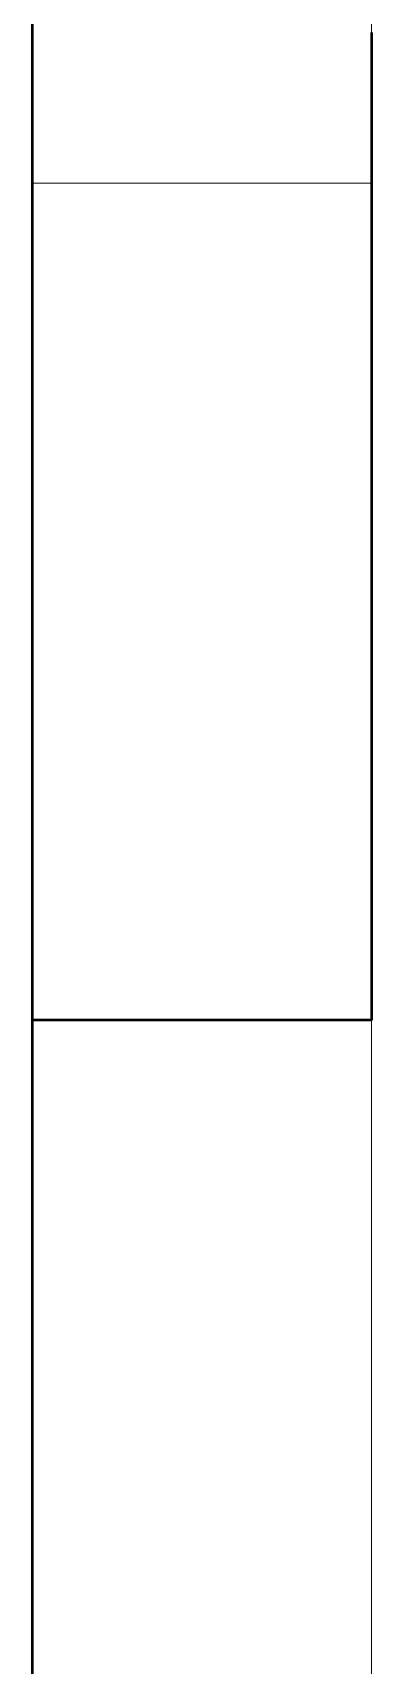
# Model space of a CAD drawing. Header units: metres. Extents: x 10 to 831, y 10 to 584.
# Drawn here: x 546 to 547.4, y 340.34 to 347.08 of the extents above; entities that cross this region are included whole.
import ezdxf

# ---------------------------------------------------------------- set-up
doc = ezdxf.new("R2010")
doc.units = ezdxf.units.M
doc.layers.add('CUT', color=7, linetype='Continuous', lineweight=50)
doc.layers.add('VIS', color=8, linetype='Continuous', lineweight=13)

msp = doc.modelspace()

# ---------------------------------------------------------------- linework, layer by layer
at = {"layer": 'CUT'}
for p, q in [((546, 288), (546, 384)), ((546, 347.0812), (546, 347.0836)), ((546, 346.5208), (546, 347.0812)), ((547.4, 347.0836), (547.4, 347.0812)), ((547.4, 347.0812), (547.4, 346.5208)), ((546, 346.5012), (546, 346.5208)), ((547.4, 346.5208), (547.4, 346.5012)), ((546, 346.0092), (546, 346.5012)), ((547.4, 346.5012), (547.4, 346.0092)), ((546, 345.554), (546, 346.0092)), ((547.4, 346.0092), (547.4, 345.554)), ((546, 345.518), (546, 345.554)), ((546, 345.062), (546, 345.518)), ((547.4, 345.554), (547.4, 345.518)), ((547.4, 345.518), (547.4, 345.062)), ((546, 345.0212), (546, 345.062)), ((547.4, 345.062), (547.4, 345.0212)), ((546, 344.6532), (546, 345.0212)), ((547.4, 345.0212), (547.4, 344.6532)), ((546, 344.292), (546, 344.6532)), ((547.4, 344.6532), (547.4, 344.292)), ((546, 344.2576), (546, 344.292)), ((547.4, 344.292), (547.4, 344.2576)), ((546, 343.89), (546, 344.2576)), ((547.4, 344.2576), (547.4, 343.89)), ((546, 343.4908), (546, 343.89)), ((547.4, 343.89), (547.4, 343.4908)), ((546, 343.4736), (546, 343.4908)), ((547.4, 343.4908), (547.4, 343.4736)), ((546, 343.0288), (546, 343.4736)), ((547.4, 343.4736), (547.4, 343.0288)), ((546, 343.0068), (546, 343.0288)), ((547.4, 343.0288), (547.4, 343.0068)), ((547.4, 343.0068), (546, 343.0068))]:
    msp.add_line(p, q, dxfattribs=at)
at = {"layer": 'VIS'}
for p, q in [((546, 288), (546, 384)), ((547.4, 343.9604), (547.4, 348.8084)), ((547.4, 336), (547.4, 348.8084)), ((547.4, 336), (547.4, 348.8084)), ((547.4, 348.8084), (547.4, 336)), ((547.4, 348.8084), (547.4, 342.138)), ((547.4, 348.8084), (547.4, 342.138)), ((547.4, 343.9604), (547.4, 348.8084)), ((547.4, 348.8084), (547.4, 336)), ((547.4, 347.5012), (547.4, 347.0804)), ((547.4, 347.5012), (547.4, 347.0804)), ((546, 347.0812), (546, 346.5208)), ((546, 347.0804), (546, 346.616)), ((546, 347.0804), (546, 346.616)), ((547.4, 346.5208), (547.4, 347.0812)), ((547.4, 347.0804), (547.4, 346.616)), ((547.4, 347.0804), (547.4, 346.616)), ((546, 346.616), (546, 346.3636)), ((546, 346.616), (546, 346.3636)), ((547.4, 346.616), (547.4, 346.1112)), ((547.4, 346.616), (547.4, 346.1112)), ((546, 346.5012), (546, 346.5208)), ((547.4, 346.5208), (547.4, 346.5012)), ((546, 346.5012), (546, 346.0092)), ((546, 346.4616), (546, 346.4512)), ((546, 346.4616), (547.4, 346.4616)), ((546, 346.4616), (546, 346.4512)), ((546, 346.4512), (546, 346.4196)), ((546, 346.4512), (546, 346.4196)), ((547.4, 346.0092), (547.4, 346.5012)), ((547.4, 346.4504), (547.4, 346.4616)), ((547.4, 346.4616), (547.4, 346.4512)), ((547.4, 346.4504), (547.4, 346.4616)), ((547.4, 346.4616), (547.4, 346.4512)), ((547.4, 346.4512), (547.4, 346.4196)), ((547.4, 346.4512), (547.4, 346.4196)), ((547.4, 346.4172), (547.4, 346.4504)), ((547.4, 346.4172), (547.4, 346.4504)), ((546, 346.4196), (546, 346.3688)), ((546, 346.4196), (546, 346.3688)), ((547.4, 346.4196), (547.4, 346.3688)), ((547.4, 346.4196), (547.4, 346.3688)), ((547.4, 346.3628), (547.4, 346.4172)), ((547.4, 346.3628), (547.4, 346.4172)), ((546, 346.3688), (546, 346.2996)), ((546, 346.3688), (546, 346.2996)), ((547.4, 346.3688), (547.4, 346.2996)), ((547.4, 346.3688), (547.4, 346.2996)), ((547.4, 346.2868), (547.4, 346.3628)), ((547.4, 346.2868), (547.4, 346.3628)), ((546, 346.2996), (546, 346.2128)), ((546, 346.2996), (546, 346.2128)), ((547.4, 346.2996), (547.4, 346.2128)), ((547.4, 346.2996), (547.4, 346.2128)), ((547.4, 346.1908), (547.4, 346.2868)), ((547.4, 346.1908), (547.4, 346.2868)), ((546, 346.2128), (546, 346.1104)), ((546, 346.2128), (546, 346.1104)), ((547.4, 346.2128), (547.4, 346.1104)), ((547.4, 346.2128), (547.4, 346.1104)), ((547.4, 346.0748), (547.4, 346.1908)), ((547.4, 346.0748), (547.4, 346.1908)), ((547.4, 346.1112), (547.4, 345.5688)), ((547.4, 346.1112), (547.4, 345.5688)), ((546, 346.1104), (546, 345.9932)), ((546, 346.1104), (546, 345.9932)), ((547.4, 346.1104), (547.4, 345.9932)), ((547.4, 346.1104), (547.4, 345.9932)), ((547.4, 345.9396), (547.4, 346.0748)), ((547.4, 345.9396), (547.4, 346.0748)), ((546, 346.0092), (546, 345.554)), ((546, 345.9932), (546, 345.862)), ((546, 345.9932), (546, 345.862)), ((547.4, 345.554), (547.4, 346.0092)), ((547.4, 345.9932), (547.4, 345.862)), ((547.4, 345.9932), (547.4, 345.862)), ((547.4, 345.7856), (547.4, 345.9396)), ((547.4, 345.7856), (547.4, 345.9396)), ((546, 345.862), (546, 345.7184)), ((546, 345.862), (546, 345.7184)), ((547.4, 345.862), (547.4, 345.7184)), ((547.4, 345.862), (547.4, 345.7184)), ((547.4, 345.6132), (547.4, 345.7856)), ((547.4, 345.6132), (547.4, 345.7856)), ((546, 345.7184), (546, 345.5632)), ((546, 345.7184), (546, 345.5632)), ((547.4, 345.7272), (547.4, 345.7396)), ((547.4, 345.726), (547.4, 345.7396)), ((547.4, 345.7272), (547.4, 345.7396)), ((547.4, 345.726), (547.4, 345.7396)), ((547.4, 345.7396), (547.4, 345.726)), ((547.4, 345.7396), (547.4, 345.7144)), ((547.4, 345.7396), (547.4, 345.726)), ((547.4, 345.7396), (547.4, 345.7144)), ((547.4, 345.7312), (547.4, 345.7076)), ((547.4, 345.7184), (547.4, 345.7312)), ((547.4, 345.708), (547.4, 345.7312)), ((547.4, 345.7136), (547.4, 345.7312)), ((547.4, 345.7312), (547.4, 345.7304)), ((547.4, 345.7312), (547.4, 345.7076)), ((547.4, 345.7312), (547.4, 345.7076)), ((547.4, 345.7312), (547.4, 345.7076)), ((547.4, 345.7312), (547.4, 345.7304)), ((547.4, 345.708), (547.4, 345.7312)), ((547.4, 345.7312), (547.4, 345.7016)), ((547.4, 345.7312), (547.4, 345.7128)), ((547.4, 345.6984), (547.4, 345.7312)), ((547.4, 345.7312), (547.4, 345.7016)), ((547.4, 345.708), (547.4, 345.7312)), ((547.4, 345.7312), (547.4, 345.7128)), ((547.4, 345.708), (547.4, 345.7312)), ((547.4, 345.7312), (547.4, 345.7076)), ((547.4, 345.708), (547.4, 345.7312)), ((547.4, 345.708), (547.4, 345.7312)), ((547.4, 345.7184), (547.4, 345.7312)), ((547.4, 345.7312), (547.4, 345.7076)), ((547.4, 345.7136), (547.4, 345.7312)), ((547.4, 345.6984), (547.4, 345.7312)), ((547.4, 345.7304), (547.4, 345.7276)), ((547.4, 345.7304), (547.4, 345.7276)), ((547.4, 345.7276), (547.4, 345.7236)), ((547.4, 345.7276), (547.4, 345.7236)), ((547.4, 345.6892), (547.4, 345.7272)), ((547.4, 345.6892), (547.4, 345.7272)), ((547.4, 345.684), (547.4, 345.726)), ((547.4, 345.726), (547.4, 345.684)), ((547.4, 345.726), (547.4, 345.684)), ((547.4, 345.684), (547.4, 345.726)), ((547.4, 345.7236), (547.4, 345.7176)), ((547.4, 345.7236), (547.4, 345.7176)), ((547.4, 345.7184), (547.4, 345.5632)), ((547.4, 345.68), (547.4, 345.7184)), ((547.4, 345.7184), (547.4, 345.5632)), ((547.4, 345.68), (547.4, 345.7184)), ((547.4, 345.7176), (547.4, 345.7104)), ((547.4, 345.7176), (547.4, 345.7104)), ((547.4, 345.7144), (547.4, 345.6392)), ((547.4, 345.7144), (547.4, 345.6392)), ((547.4, 345.6612), (547.4, 345.7136)), ((547.4, 345.6612), (547.4, 345.7136)), ((547.4, 345.7128), (547.4, 345.6604)), ((547.4, 345.7128), (547.4, 345.6604)), ((547.4, 345.7104), (547.4, 345.702)), ((547.4, 345.7104), (547.4, 345.702)), ((547.4, 345.64), (547.4, 345.708)), ((547.4, 345.64), (547.4, 345.708)), ((547.4, 345.64), (547.4, 345.708)), ((547.4, 345.64), (547.4, 345.708)), ((547.4, 345.64), (547.4, 345.708)), ((547.4, 345.64), (547.4, 345.708)), ((547.4, 345.7076), (547.4, 345.6368)), ((547.4, 345.7076), (547.4, 345.6368)), ((547.4, 345.7076), (547.4, 345.6368)), ((547.4, 345.7076), (547.4, 345.6368)), ((547.4, 345.7076), (547.4, 345.6368)), ((547.4, 345.7076), (547.4, 345.6368)), ((547.4, 345.702), (547.4, 345.6924)), ((547.4, 345.702), (547.4, 345.6924)), ((547.4, 345.7016), (547.4, 345.6148)), ((547.4, 345.7016), (547.4, 345.6148)), ((547.4, 345.5996), (547.4, 345.6984)), ((547.4, 345.5996), (547.4, 345.6984)), ((547.4, 345.6924), (547.4, 345.6816)), ((547.4, 345.6924), (547.4, 345.6816)), ((547.4, 345.6244), (547.4, 345.6892)), ((547.4, 345.6244), (547.4, 345.6892)), ((547.4, 345.684), (547.4, 345.6132)), ((547.4, 345.6132), (547.4, 345.684)), ((547.4, 345.6132), (547.4, 345.684)), ((547.4, 345.684), (547.4, 345.6132)), ((547.4, 345.6816), (547.4, 345.6696)), ((547.4, 345.6816), (547.4, 345.6696)), ((547.4, 345.616), (547.4, 345.68)), ((547.4, 345.616), (547.4, 345.68)), ((547.4, 345.6696), (547.4, 345.6564)), ((547.4, 345.6696), (547.4, 345.6564)), ((547.4, 345.576), (547.4, 345.6612)), ((547.4, 345.576), (547.4, 345.6612)), ((547.4, 345.6604), (547.4, 345.5764)), ((547.4, 345.6604), (547.4, 345.5764)), ((547.4, 345.6564), (547.4, 345.6428)), ((547.4, 345.6564), (547.4, 345.6428)), ((547.4, 345.6428), (547.4, 345.628)), ((547.4, 345.6428), (547.4, 345.628)), ((547.4, 345.5296), (547.4, 345.64)), ((547.4, 345.5296), (547.4, 345.64)), ((547.4, 345.5296), (547.4, 345.64)), ((547.4, 345.5296), (547.4, 345.64)), ((547.4, 345.5296), (547.4, 345.64)), ((547.4, 345.5296), (547.4, 345.64)), ((547.4, 345.6392), (547.4, 345.516)), ((547.4, 345.6392), (547.4, 345.516)), ((547.4, 345.6368), (547.4, 345.5204)), ((547.4, 345.6368), (547.4, 345.5204)), ((547.4, 345.6368), (547.4, 345.5204)), ((547.4, 345.6368), (547.4, 345.5204)), ((547.4, 345.6368), (547.4, 345.5204)), ((547.4, 345.6368), (547.4, 345.5204)), ((547.4, 345.628), (547.4, 343.0148)), ((547.4, 345.628), (547.4, 343.0148)), ((547.4, 345.5324), (547.4, 345.6244)), ((547.4, 345.5324), (547.4, 345.6244)), ((547.4, 345.526), (547.4, 345.616)), ((547.4, 345.526), (547.4, 345.616)), ((547.4, 345.6148), (547.4, 345.4728)), ((547.4, 345.6148), (547.4, 345.4728)), ((547.4, 345.6132), (547.4, 345.512)), ((547.4, 345.6132), (547.4, 345.512)), ((547.4, 345.512), (547.4, 345.6132)), ((547.4, 345.4232), (547.4, 345.6132)), ((547.4, 345.4232), (547.4, 345.6132)), ((547.4, 345.512), (547.4, 345.6132)), ((547.4, 345.6108), (547.4, 345.6108)), ((547.4, 342.138), (547.4, 345.6108)), ((547.4, 336), (547.4, 345.6108)), ((547.4, 345.6108), (547.4, 343.5392)), ((547.4, 345.6108), (547.4, 345.6108)), ((547.4, 345.6108), (547.4, 343.7024)), ((547.4, 345.6108), (547.4, 345.6108)), ((547.4, 345.6108), (547.4, 343.7024)), ((547.4, 345.6108), (547.4, 345.6108)), ((547.4, 345.6108), (547.4, 343.8572)), ((547.4, 345.6108), (547.4, 345.6108)), ((547.4, 345.6108), (547.4, 345.6108)), ((547.4, 345.6108), (547.4, 345.6108)), ((547.4, 345.6108), (547.4, 341.4156)), ((547.4, 336), (547.4, 345.6108)), ((547.4, 336), (547.4, 345.6108)), ((547.4, 345.6108), (547.4, 345.6108)), ((547.4, 345.6108), (547.4, 343.8572)), ((547.4, 336), (547.4, 345.6108)), ((547.4, 336), (547.4, 345.6108)), ((547.4, 342.138), (547.4, 345.6108)), ((547.4, 345.6108), (547.4, 341.4156)), ((547.4, 336), (547.4, 345.6108)), ((547.4, 345.6108), (547.4, 343.5392)), ((547.4, 345.434), (547.4, 345.5996)), ((547.4, 345.434), (547.4, 345.5996)), ((547.4, 345.5764), (547.4, 345.4648)), ((547.4, 345.5764), (547.4, 345.4648)), ((547.4, 345.4588), (547.4, 345.576)), ((547.4, 345.4588), (547.4, 345.576)), ((546, 345.5632), (546, 345.398)), ((546, 345.5632), (546, 345.398)), ((546, 345.518), (546, 345.554)), ((546, 345.518), (546, 345.062)), ((547.4, 345.5688), (547.4, 344.992)), ((547.4, 345.5688), (547.4, 344.992)), ((547.4, 345.5632), (547.4, 345.398)), ((547.4, 345.5632), (547.4, 345.398)), ((547.4, 345.554), (547.4, 345.518)), ((547.4, 345.412), (547.4, 345.5324)), ((547.4, 345.412), (547.4, 345.5324)), ((547.4, 345.3784), (547.4, 345.5296)), ((547.4, 345.3784), (547.4, 345.5296)), ((547.4, 345.3784), (547.4, 345.5296)), ((547.4, 345.3784), (547.4, 345.5296)), ((547.4, 345.3784), (547.4, 345.5296)), ((547.4, 345.3784), (547.4, 345.5296)), ((547.4, 345.41), (547.4, 345.526)), ((547.4, 345.41), (547.4, 345.526)), ((547.4, 345.5204), (547.4, 345.3584)), ((547.4, 345.5204), (547.4, 345.3584)), ((547.4, 345.5204), (547.4, 345.3584)), ((547.4, 345.5204), (547.4, 345.3584)), ((547.4, 345.5204), (547.4, 345.3584)), ((547.4, 345.5204), (547.4, 345.3584)), ((547.4, 345.062), (547.4, 345.518)), ((547.4, 345.516), (547.4, 345.346)), ((547.4, 345.516), (547.4, 345.346)), ((547.4, 345.38), (547.4, 345.512)), ((547.4, 345.38), (547.4, 345.512)), ((547.4, 345.512), (547.4, 345.38)), ((547.4, 345.512), (547.4, 345.38)), ((547.4, 345.4728), (547.4, 345.2784)), ((547.4, 345.4728), (547.4, 345.2784)), ((547.4, 345.4648), (547.4, 345.3288)), ((547.4, 345.4648), (547.4, 345.3288)), ((547.4, 345.3112), (547.4, 345.4588)), ((547.4, 345.3112), (547.4, 345.4588)), ((546, 345.398), (546, 345.224)), ((546, 345.398), (546, 345.224)), ((547.4, 345.2008), (547.4, 345.434)), ((547.4, 345.2008), (547.4, 345.434)), ((547.4, 345.2156), (547.4, 345.4232)), ((547.4, 345.2156), (547.4, 345.4232)), ((547.4, 345.2624), (547.4, 345.412)), ((547.4, 345.2624), (547.4, 345.412)), ((547.4, 345.268), (547.4, 345.41)), ((547.4, 345.268), (547.4, 345.41)), ((547.4, 345.398), (547.4, 345.224)), ((547.4, 345.398), (547.4, 345.224)), ((547.4, 345.2164), (547.4, 345.38)), ((547.4, 345.38), (547.4, 345.2164)), ((547.4, 345.38), (547.4, 345.2164)), ((547.4, 345.2164), (547.4, 345.38)), ((547.4, 345.1888), (547.4, 345.3784)), ((547.4, 345.1888), (547.4, 345.3784)), ((547.4, 345.1888), (547.4, 345.3784)), ((547.4, 345.1888), (547.4, 345.3784)), ((547.4, 345.1888), (547.4, 345.3784)), ((547.4, 345.1888), (547.4, 345.3784)), ((547.4, 345.3584), (547.4, 345.1516)), ((547.4, 345.3584), (547.4, 345.1516)), ((547.4, 345.3584), (547.4, 345.1516)), ((547.4, 345.3584), (547.4, 345.1516)), ((547.4, 345.3584), (547.4, 345.1516)), ((547.4, 345.3584), (547.4, 345.1516)), ((547.4, 345.346), (547.4, 345.1304)), ((547.4, 345.346), (547.4, 345.1304)), ((547.4, 345.3288), (547.4, 345.1712)), ((547.4, 345.3288), (547.4, 345.1712)), ((547.4, 345.1348), (547.4, 345.3112)), ((547.4, 345.1348), (547.4, 345.3112)), ((547.4, 345.2784), (547.4, 345.0336)), ((547.4, 345.2784), (547.4, 345.0336)), ((547.4, 345.0996), (547.4, 345.268)), ((547.4, 345.0996), (547.4, 345.268)), ((547.4, 345.0828), (547.4, 345.2624)), ((547.4, 345.0828), (547.4, 345.2624)), ((546, 345.224), (546, 345.0348)), ((546, 345.224), (546, 345.0348)), ((547.4, 345.224), (547.4, 345.0348)), ((547.4, 345.224), (547.4, 345.0348)), ((547.4, 345.2164), (547.4, 345.02)), ((547.4, 345.02), (547.4, 345.2164)), ((547.4, 345.02), (547.4, 345.2164)), ((547.4, 345.2164), (547.4, 345.02)), ((547.4, 344.992), (547.4, 345.2156)), ((547.4, 344.992), (547.4, 345.2156)), ((547.4, 344.8988), (547.4, 345.2008)), ((547.4, 344.8988), (547.4, 345.2008)), ((547.4, 344.9628), (547.4, 345.1888)), ((547.4, 344.9628), (547.4, 345.1888)), ((547.4, 344.9628), (547.4, 345.1888)), ((547.4, 344.9628), (547.4, 345.1888)), ((547.4, 344.9628), (547.4, 345.1888)), ((547.4, 344.9628), (547.4, 345.1888)), ((547.4, 345.1712), (547.4, 344.9956)), ((547.4, 345.1712), (547.4, 344.9956)), ((547.4, 345.1516), (547.4, 344.9016)), ((547.4, 345.1516), (547.4, 344.9016)), ((547.4, 345.1516), (547.4, 344.9016)), ((547.4, 345.1516), (547.4, 344.9016)), ((547.4, 345.1516), (547.4, 344.9016)), ((547.4, 345.1516), (547.4, 344.9016)), ((547.4, 344.9304), (547.4, 345.1348)), ((547.4, 344.9304), (547.4, 345.1348)), ((547.4, 345.1304), (547.4, 344.8716)), ((547.4, 345.1304), (547.4, 344.8716)), ((546, 345.0212), (546, 345.062)), ((546, 345.0348), (546, 344.8616)), ((546, 345.0348), (546, 344.8616)), ((547.4, 344.9044), (547.4, 345.0996)), ((547.4, 344.9044), (547.4, 345.0996)), ((547.4, 344.8724), (547.4, 345.0828)), ((547.4, 344.8724), (547.4, 345.0828)), ((547.4, 345.062), (547.4, 345.0212)), ((547.4, 345.0348), (547.4, 344.8616)), ((547.4, 345.0348), (547.4, 344.8616)), ((547.4, 345.0336), (547.4, 344.7416)), ((547.4, 345.0336), (547.4, 344.7416)), ((546, 345.0212), (546, 344.6532)), ((547.4, 344.6532), (547.4, 345.0212)), ((547.4, 345.02), (547.4, 344.7896)), ((547.4, 345.02), (547.4, 344.7896)), ((547.4, 344.7896), (547.4, 345.02)), ((547.4, 344.7896), (547.4, 345.02)), ((547.4, 344.9956), (547.4, 344.8052)), ((547.4, 344.9956), (547.4, 344.8052)), ((547.4, 344.992), (547.4, 344.992)), ((547.4, 344.992), (547.4, 344.992)), ((547.4, 344.7028), (547.4, 344.9628)), ((547.4, 344.7028), (547.4, 344.9628)), ((547.4, 344.7028), (547.4, 344.9628)), ((547.4, 344.7028), (547.4, 344.9628)), ((547.4, 344.7028), (547.4, 344.9628)), ((547.4, 344.7028), (547.4, 344.9628)), ((547.4, 344.6996), (547.4, 344.9304)), ((547.4, 344.6996), (547.4, 344.9304)), ((547.4, 344.6832), (547.4, 344.9044)), ((547.4, 344.6832), (547.4, 344.9044)), ((547.4, 344.9016), (547.4, 344.6084)), ((547.4, 344.9016), (547.4, 344.6084)), ((547.4, 344.9016), (547.4, 344.6084)), ((547.4, 344.9016), (547.4, 344.6084)), ((547.4, 344.9016), (547.4, 344.6084)), ((547.4, 344.9016), (547.4, 344.6084)), ((547.4, 344.5276), (547.4, 344.8988)), ((547.4, 344.5276), (547.4, 344.8988)), ((546, 344.8616), (546, 344.7036)), ((546, 344.8616), (546, 344.7036)), ((547.4, 344.63), (547.4, 344.8724)), ((547.4, 344.63), (547.4, 344.8724)), ((547.4, 344.8716), (547.4, 344.57)), ((547.4, 344.8716), (547.4, 344.57)), ((547.4, 344.8616), (547.4, 344.7036)), ((547.4, 344.8616), (547.4, 344.7036)), ((547.4, 344.8052), (547.4, 344.6032)), ((547.4, 344.8052), (547.4, 344.6032)), ((547.4, 344.5248), (547.4, 344.7896)), ((547.4, 344.5248), (547.4, 344.7896)), ((547.4, 344.7896), (547.4, 344.5248)), ((547.4, 344.7896), (547.4, 344.5248)), ((546, 344.7036), (546, 344.5596)), ((546, 344.7036), (546, 344.5596)), ((547.4, 344.7416), (547.4, 344.404)), ((547.4, 344.7416), (547.4, 344.404)), ((547.4, 344.7036), (547.4, 344.5596)), ((547.4, 344.7036), (547.4, 344.5596)), ((547.4, 344.4104), (547.4, 344.7028)), ((547.4, 344.4104), (547.4, 344.7028)), ((547.4, 344.4104), (547.4, 344.7028)), ((547.4, 344.4104), (547.4, 344.7028)), ((547.4, 344.4104), (547.4, 344.7028)), ((547.4, 344.4104), (547.4, 344.7028)), ((547.4, 344.4436), (547.4, 344.6996)), ((547.4, 344.4436), (547.4, 344.6996)), ((546, 344.6532), (546, 344.292)), ((547.4, 344.4348), (547.4, 344.6832)), ((547.4, 344.4348), (547.4, 344.6832)), ((547.4, 344.292), (547.4, 344.6532)), ((547.4, 344.3548), (547.4, 344.63)), ((547.4, 344.3548), (547.4, 344.63)), ((547.4, 344.6084), (547.4, 344.2728)), ((547.4, 344.6084), (547.4, 344.2728)), ((547.4, 344.6084), (547.4, 344.2728)), ((547.4, 344.6084), (547.4, 344.2728)), ((547.4, 344.6084), (547.4, 344.2728)), ((547.4, 344.6084), (547.4, 344.2728)), ((547.4, 344.6032), (547.4, 344.3928)), ((547.4, 344.6032), (547.4, 344.3928)), ((547.4, 344.57), (547.4, 344.228)), ((547.4, 344.57), (547.4, 344.228)), ((546, 344.5596), (546, 344.4292)), ((546, 344.5596), (546, 344.4292)), ((547.4, 344.5596), (547.4, 344.4292)), ((547.4, 344.5596), (547.4, 344.4292)), ((547.4, 344.086), (547.4, 344.5276)), ((547.4, 344.086), (547.4, 344.5276)), ((547.4, 344.2244), (547.4, 344.5248)), ((547.4, 344.5248), (547.4, 344.2244)), ((547.4, 344.5248), (547.4, 344.2244)), ((547.4, 344.2244), (547.4, 344.5248)), ((546, 344.4292), (546, 344.3104)), ((546, 344.4292), (546, 344.3104)), ((547.4, 344.164), (547.4, 344.4436)), ((547.4, 344.164), (547.4, 344.4436)), ((547.4, 344.1596), (547.4, 344.4348)), ((547.4, 344.1596), (547.4, 344.4348)), ((547.4, 344.4292), (547.4, 344.3104)), ((547.4, 344.4292), (547.4, 344.3104)), ((547.4, 344.0884), (547.4, 344.4104)), ((547.4, 344.0884), (547.4, 344.4104)), ((547.4, 344.0884), (547.4, 344.4104)), ((547.4, 344.0884), (547.4, 344.4104)), ((547.4, 344.0884), (547.4, 344.4104)), ((547.4, 344.0884), (547.4, 344.4104)), ((547.4, 344.404), (547.4, 344.0232)), ((547.4, 344.404), (547.4, 344.0232)), ((547.4, 344.3928), (547.4, 344.1776)), ((547.4, 344.3928), (547.4, 344.1776)), ((546, 344.3104), (546, 344.2032)), ((546, 344.3104), (546, 344.2032)), ((546, 344.2576), (546, 344.292)), ((547.4, 344.046), (547.4, 344.3548)), ((547.4, 344.046), (547.4, 344.3548)), ((547.4, 344.3104), (547.4, 344.2032)), ((547.4, 344.3104), (547.4, 344.2032)), ((547.4, 344.292), (547.4, 344.2576)), ((546, 344.2576), (546, 343.89)), ((547.4, 344.2728), (547.4, 343.896)), ((547.4, 344.2728), (547.4, 343.896)), ((547.4, 344.2728), (547.4, 343.896)), ((547.4, 344.2728), (547.4, 343.896)), ((547.4, 344.2728), (547.4, 343.896)), ((547.4, 344.2728), (547.4, 343.896)), ((547.4, 343.89), (547.4, 344.2576)), ((547.4, 344.228), (547.4, 343.8468)), ((547.4, 344.228), (547.4, 343.8468)), ((547.4, 344.2244), (547.4, 343.8876)), ((547.4, 343.8876), (547.4, 344.2244)), ((547.4, 343.8876), (547.4, 344.2244)), ((547.4, 344.2244), (547.4, 343.8876)), ((546, 344.2032), (546, 344.1056)), ((546, 344.2032), (546, 344.1056)), ((547.4, 344.2032), (547.4, 344.1056)), ((547.4, 344.2032), (547.4, 344.1056)), ((547.4, 344.1776), (547.4, 343.9604)), ((547.4, 344.1776), (547.4, 343.9604)), ((547.4, 343.862), (547.4, 344.164)), ((547.4, 343.862), (547.4, 344.164)), ((547.4, 343.8572), (547.4, 344.1596)), ((547.4, 343.8572), (547.4, 344.1596)), ((546, 344.1056), (546, 344.0176)), ((546, 344.1056), (546, 344.0176)), ((547.4, 344.1056), (547.4, 344.0176)), ((547.4, 344.1056), (547.4, 344.0176)), ((547.4, 343.7384), (547.4, 344.0884)), ((547.4, 343.7384), (547.4, 344.0884)), ((547.4, 343.7384), (547.4, 344.0884)), ((547.4, 343.7384), (547.4, 344.0884)), ((547.4, 343.7384), (547.4, 344.0884)), ((547.4, 343.7384), (547.4, 344.0884)), ((547.4, 343.5736), (547.4, 344.086)), ((547.4, 343.5736), (547.4, 344.086)), ((547.4, 343.7024), (547.4, 344.046)), ((547.4, 343.7024), (547.4, 344.046)), ((547.4, 344.0232), (547.4, 343.6024)), ((547.4, 344.0232), (547.4, 343.6024)), ((546, 344.0176), (546, 343.9372)), ((546, 344.0176), (546, 343.9372)), ((547.4, 344.0176), (547.4, 343.9372)), ((547.4, 344.0176), (547.4, 343.9372)), ((547.4, 343.9604), (547.4, 343.9604)), ((547.4, 343.9604), (547.4, 343.9604)), ((546, 343.9372), (546, 343.864)), ((546, 343.9372), (546, 343.864)), ((546, 343.89), (546, 343.4908)), ((547.4, 343.9372), (547.4, 343.864)), ((547.4, 343.9372), (547.4, 343.864)), ((547.4, 343.896), (547.4, 343.4784)), ((547.4, 343.896), (547.4, 343.4784)), ((547.4, 343.896), (547.4, 343.4784)), ((547.4, 343.896), (547.4, 343.4784)), ((547.4, 343.896), (547.4, 343.4784)), ((547.4, 343.896), (547.4, 343.4784)), ((547.4, 343.4908), (547.4, 343.89)), ((547.4, 343.8876), (547.4, 343.5132)), ((547.4, 343.8876), (547.4, 343.5132)), ((547.4, 343.5132), (547.4, 343.8876)), ((547.4, 343.5132), (547.4, 343.8876)), ((546, 343.864), (546, 343.7968)), ((546, 343.864), (546, 343.7968)), ((547.4, 343.864), (547.4, 343.7968)), ((547.4, 343.864), (547.4, 343.7968)), ((547.4, 343.5392), (547.4, 343.862)), ((547.4, 343.5392), (547.4, 343.862)), ((547.4, 343.8572), (547.4, 343.8572)), ((547.4, 343.8572), (547.4, 343.8572)), ((547.4, 343.8468), (547.4, 343.4276)), ((547.4, 343.8468), (547.4, 343.4276)), ((546, 343.7968), (546, 343.5392)), ((546, 343.7968), (546, 343.5392)), ((547.4, 343.7968), (547.4, 343.5392)), ((547.4, 343.7968), (547.4, 343.5392)), ((547.4, 343.3624), (547.4, 343.7384)), ((547.4, 343.3624), (547.4, 343.7384)), ((547.4, 343.3624), (547.4, 343.7384)), ((547.4, 343.3624), (547.4, 343.7384)), ((547.4, 343.3624), (547.4, 343.7384)), ((547.4, 343.3624), (547.4, 343.7384)), ((547.4, 343.6024), (547.4, 343.1432)), ((547.4, 343.6024), (547.4, 343.1432)), ((547.4, 343.5992), (547.4, 343.5912)), ((547.4, 343.5912), (547.4, 343.5992)), ((547.4, 343.5912), (547.4, 343.5992)), ((547.4, 343.5912), (547.4, 343.5992)), ((547.4, 343.5992), (547.4, 343.5912)), ((547.4, 343.5912), (547.4, 343.5992)), ((547.4, 343.5992), (547.4, 343.5912)), ((547.4, 343.5992), (547.4, 343.5912)), ((547.4, 343.5912), (547.4, 343.5992)), ((547.4, 343.5992), (547.4, 343.5912)), ((547.4, 343.5992), (547.4, 343.5912)), ((547.4, 343.5912), (547.4, 343.5992)), ((547.4, 343.5912), (547.4, 343.5676)), ((547.4, 343.568), (547.4, 343.5912)), ((547.4, 343.568), (547.4, 343.5912)), ((547.4, 343.5912), (547.4, 343.5676)), ((547.4, 343.5912), (547.4, 343.5676)), ((547.4, 343.5912), (547.4, 343.5676)), ((547.4, 343.568), (547.4, 343.5912)), ((547.4, 343.568), (547.4, 343.5912)), ((547.4, 343.5912), (547.4, 343.5676)), ((547.4, 343.568), (547.4, 343.5912)), ((547.4, 343.568), (547.4, 343.5912)), ((547.4, 343.5912), (547.4, 343.5676)), ((547.4, 342.9892), (547.4, 343.5736)), ((547.4, 342.9892), (547.4, 343.5736)), ((547.4, 343.5296), (547.4, 343.568)), ((547.4, 343.5296), (547.4, 343.568)), ((547.4, 343.5296), (547.4, 343.568)), ((547.4, 343.5296), (547.4, 343.568)), ((547.4, 343.5296), (547.4, 343.568)), ((547.4, 343.5296), (547.4, 343.568)), ((547.4, 343.5676), (547.4, 343.5292)), ((547.4, 343.5676), (547.4, 343.5292)), ((547.4, 343.5676), (547.4, 343.5292)), ((547.4, 343.5676), (547.4, 343.5292)), ((547.4, 343.5676), (547.4, 343.5292)), ((547.4, 343.5676), (547.4, 343.5292)), ((546, 343.5392), (546, 343.3892)), ((546, 343.5392), (546, 343.3892)), ((546, 343.4736), (546, 343.4908)), ((547.4, 343.5392), (547.4, 343.3892)), ((547.4, 343.5392), (547.4, 343.3892)), ((547.4, 343.4768), (547.4, 343.5296)), ((547.4, 343.4768), (547.4, 343.5296)), ((547.4, 343.4768), (547.4, 343.5296)), ((547.4, 343.4768), (547.4, 343.5296)), ((547.4, 343.4768), (547.4, 343.5296)), ((547.4, 343.4768), (547.4, 343.5296)), ((547.4, 343.5292), (547.4, 343.4768)), ((547.4, 343.5292), (547.4, 343.4768)), ((547.4, 343.5292), (547.4, 343.4768)), ((547.4, 343.5292), (547.4, 343.4768)), ((547.4, 343.5292), (547.4, 343.4768)), ((547.4, 343.5292), (547.4, 343.4768)), ((547.4, 343.4908), (547.4, 343.4736)), ((546, 343.4736), (546, 343.0288)), ((547.4, 343.4784), (547.4, 343.0212)), ((547.4, 343.4784), (547.4, 343.0212)), ((547.4, 343.4784), (547.4, 343.0212)), ((547.4, 343.4784), (547.4, 343.0212)), ((547.4, 343.4784), (547.4, 343.0212)), ((547.4, 343.4784), (547.4, 343.0212)), ((547.4, 343.4768), (547.4, 343.41)), ((547.4, 343.4092), (547.4, 343.4768)), ((547.4, 343.4092), (547.4, 343.4768)), ((547.4, 343.4092), (547.4, 343.4768)), ((547.4, 343.4768), (547.4, 343.41)), ((547.4, 343.4092), (547.4, 343.4768)), ((547.4, 343.4768), (547.4, 343.41)), ((547.4, 343.4768), (547.4, 343.41)), ((547.4, 343.4092), (547.4, 343.4768)), ((547.4, 343.4768), (547.4, 343.41)), ((547.4, 343.4768), (547.4, 343.41)), ((547.4, 343.4092), (547.4, 343.4768)), ((547.4, 343.0288), (547.4, 343.4736)), ((547.4, 343.4276), (547.4, 342.972)), ((547.4, 343.4276), (547.4, 342.972)), ((546, 343.3892), (546, 343.2096)), ((546, 343.3892), (546, 343.2096)), ((547.4, 343.41), (547.4, 343.3304)), ((547.4, 343.41), (547.4, 343.3304)), ((547.4, 343.41), (547.4, 343.3304)), ((547.4, 343.41), (547.4, 343.3304)), ((547.4, 343.41), (547.4, 343.3304)), ((547.4, 343.41), (547.4, 343.3304)), ((547.4, 343.3272), (547.4, 343.4092)), ((547.4, 343.3272), (547.4, 343.4092)), ((547.4, 343.3272), (547.4, 343.4092)), ((547.4, 343.3272), (547.4, 343.4092)), ((547.4, 343.3272), (547.4, 343.4092)), ((547.4, 343.3272), (547.4, 343.4092)), ((547.4, 343.3892), (547.4, 343.2096)), ((547.4, 343.3892), (547.4, 343.2096)), ((547.4, 343.3636), (547.4, 343.3844)), ((547.4, 343.3636), (547.4, 343.3844)), ((547.4, 343.3844), (547.4, 343.3632)), ((547.4, 343.3844), (547.4, 343.3632)), ((547.4, 343.3032), (547.4, 343.3636)), ((547.4, 343.3032), (547.4, 343.3636)), ((547.4, 343.3632), (547.4, 343.3012)), ((547.4, 343.3632), (547.4, 343.3012)), ((547.4, 342.9632), (547.4, 343.3624)), ((547.4, 342.9632), (547.4, 343.3624)), ((547.4, 342.9632), (547.4, 343.3624)), ((547.4, 342.9632), (547.4, 343.3624)), ((547.4, 342.9632), (547.4, 343.3624)), ((547.4, 342.9632), (547.4, 343.3624)), ((547.4, 343.3304), (547.4, 343.2384)), ((547.4, 343.3304), (547.4, 343.2384)), ((547.4, 343.3304), (547.4, 343.2384)), ((547.4, 343.3304), (547.4, 343.2384)), ((547.4, 343.3304), (547.4, 343.2384)), ((547.4, 343.3304), (547.4, 343.2384)), ((547.4, 343.232), (547.4, 343.3272)), ((547.4, 343.232), (547.4, 343.3272)), ((547.4, 343.232), (547.4, 343.3272)), ((547.4, 343.232), (547.4, 343.3272)), ((547.4, 343.232), (547.4, 343.3272)), ((547.4, 343.232), (547.4, 343.3272)), ((547.4, 343.2036), (547.4, 343.3032)), ((547.4, 343.2036), (547.4, 343.3032)), ((547.4, 343.3012), (547.4, 343.2)), ((547.4, 343.3012), (547.4, 343.2)), ((547.4, 343.2896), (547.4, 343.278)), ((547.4, 343.2792), (547.4, 343.2896)), ((547.4, 343.2896), (547.4, 343.2772)), ((547.4, 343.2896), (547.4, 343.2772)), ((547.4, 343.2784), (547.4, 343.2896)), ((547.4, 343.2784), (547.4, 343.2896)), ((547.4, 343.2792), (547.4, 343.2896)), ((547.4, 343.2896), (547.4, 343.278)), ((547.4, 343.2472), (547.4, 343.2792)), ((547.4, 343.2472), (547.4, 343.2792)), ((547.4, 343.2444), (547.4, 343.2784)), ((547.4, 343.2444), (547.4, 343.2784)), ((547.4, 343.278), (547.4, 343.2424)), ((547.4, 343.278), (547.4, 343.2424)), ((547.4, 343.2772), (547.4, 343.2408)), ((547.4, 343.2772), (547.4, 343.2408)), ((547.4, 343.2508), (547.4, 343.264)), ((547.4, 343.264), (547.4, 343.2504)), ((547.4, 343.2508), (547.4, 343.264)), ((547.4, 343.264), (547.4, 343.2504)), ((547.4, 343.2112), (547.4, 343.2508)), ((547.4, 343.2112), (547.4, 343.2508)), ((547.4, 343.2504), (547.4, 343.2096)), ((547.4, 343.2504), (547.4, 343.2096)), ((547.4, 343.194), (547.4, 343.2472)), ((547.4, 343.194), (547.4, 343.2472)), ((547.4, 343.1884), (547.4, 343.2444)), ((547.4, 343.1884), (547.4, 343.2444)), ((547.4, 343.2424), (547.4, 343.184)), ((547.4, 343.2424), (547.4, 343.184)), ((547.4, 343.2408), (547.4, 343.1812)), ((547.4, 343.2408), (547.4, 343.1812)), ((547.4, 343.2384), (547.4, 343.1344)), ((547.4, 343.2384), (547.4, 343.1344)), ((547.4, 343.2384), (547.4, 343.1344)), ((547.4, 343.2384), (547.4, 343.1344)), ((547.4, 343.2384), (547.4, 343.1344)), ((547.4, 343.2384), (547.4, 343.1344)), ((547.4, 343.1228), (547.4, 343.232)), ((547.4, 343.1228), (547.4, 343.232)), ((547.4, 343.1228), (547.4, 343.232)), ((547.4, 343.1228), (547.4, 343.232)), ((547.4, 343.1228), (547.4, 343.232)), ((547.4, 343.1228), (547.4, 343.232)), ((546, 343.2096), (546, 343.1052)), ((546, 343.2096), (546, 343.1052)), ((547.4, 343.1464), (547.4, 343.2112)), ((547.4, 343.1464), (547.4, 343.2112)), ((547.4, 343.2096), (547.4, 343.0004)), ((547.4, 343.2096), (547.4, 343.0004)), ((547.4, 343.2096), (547.4, 343.1432)), ((547.4, 343.2096), (547.4, 343.1432)), ((547.4, 343.0668), (547.4, 343.2036)), ((547.4, 343.0668), (547.4, 343.2036)), ((547.4, 343.2), (547.4, 343.0612)), ((547.4, 343.2), (547.4, 343.0612)), ((547.4, 343.12), (547.4, 343.194)), ((547.4, 343.12), (547.4, 343.194)), ((547.4, 343.112), (547.4, 343.1884)), ((547.4, 343.112), (547.4, 343.1884)), ((547.4, 343.184), (547.4, 343.1032)), ((547.4, 343.184), (547.4, 343.1032)), ((547.4, 343.1812), (547.4, 343.0996)), ((547.4, 343.1812), (547.4, 343.0996)), ((547.4, 343.168), (547.4, 343.1692)), ((547.4, 343.168), (547.4, 343.1692)), ((547.4, 343.1692), (547.4, 343.1536)), ((547.4, 343.1692), (547.4, 343.1536)), ((547.4, 343.1644), (547.4, 343.168)), ((547.4, 343.1644), (547.4, 343.168)), ((547.4, 343.1584), (547.4, 343.1644)), ((547.4, 343.1584), (547.4, 343.1644)), ((547.4, 343.1504), (547.4, 343.1584)), ((547.4, 343.1504), (547.4, 343.1584)), ((547.4, 343.1536), (547.4, 343.1068)), ((547.4, 343.1536), (547.4, 343.1068)), ((547.4, 343.14), (547.4, 343.1504)), ((547.4, 343.14), (547.4, 343.1504)), ((547.4, 343.0568), (547.4, 343.1464)), ((547.4, 343.0568), (547.4, 343.1464)), ((547.4, 343.1432), (547.4, 343.0508)), ((547.4, 343.1432), (547.4, 342.6484)), ((547.4, 343.1432), (547.4, 342.6484)), ((547.4, 343.1432), (547.4, 343.0508)), ((547.4, 343.1276), (547.4, 343.14)), ((547.4, 343.1276), (547.4, 343.14)), ((547.4, 343.1344), (547.4, 343.0188)), ((547.4, 343.1344), (547.4, 343.0188)), ((547.4, 343.1344), (547.4, 343.0188)), ((547.4, 343.1344), (547.4, 343.0188)), ((547.4, 343.1344), (547.4, 343.0188)), ((547.4, 343.1344), (547.4, 343.0188)), ((547.4, 343.1132), (547.4, 343.1276)), ((547.4, 343.1132), (547.4, 343.1276)), ((547.4, 343.0008), (547.4, 343.1228)), ((547.4, 343.0008), (547.4, 343.1228)), ((547.4, 343.0008), (547.4, 343.1228)), ((547.4, 343.0008), (547.4, 343.1228)), ((547.4, 343.0008), (547.4, 343.1228)), ((547.4, 343.0008), (547.4, 343.1228)), ((547.4, 343.0256), (547.4, 343.12)), ((547.4, 343.0256), (547.4, 343.12)), ((547.4, 343.0968), (547.4, 343.1132)), ((547.4, 343.0968), (547.4, 343.1132)), ((547.4, 343.0156), (547.4, 343.112)), ((547.4, 343.0156), (547.4, 343.112)), ((547.4, 343.1068), (547.4, 343.0304)), ((547.4, 343.1068), (547.4, 343.0304)), ((547.4, 343.1032), (547.4, 343.0004)), ((547.4, 343.1032), (547.4, 343.0004)), ((547.4, 343.0996), (547.4, 342.9968)), ((547.4, 343.0996), (547.4, 342.9968)), ((547.4, 343.0788), (547.4, 343.0968)), ((547.4, 343.0788), (547.4, 343.0968)), ((547.4, 343.0588), (547.4, 343.0788)), ((547.4, 343.0588), (547.4, 343.0788)), ((546, 343.0288), (546, 343.0068)), ((547.4, 342.894), (547.4, 343.0668)), ((547.4, 342.894), (547.4, 343.0668)), ((547.4, 343.0612), (547.4, 342.8864)), ((547.4, 343.0612), (547.4, 342.8864)), ((547.4, 343.0376), (547.4, 343.0588)), ((547.4, 343.0376), (547.4, 343.0588)), ((547.4, 342.9432), (547.4, 343.0568)), ((547.4, 342.9432), (547.4, 343.0568)), ((547.4, 343.0508), (547.4, 342.934)), ((547.4, 343.0508), (547.4, 342.934)), ((547.4, 343.0148), (547.4, 343.0376)), ((547.4, 343.0148), (547.4, 343.0376)), ((547.4, 343.0304), (547.4, 342.926)), ((547.4, 343.0304), (547.4, 342.926)), ((547.4, 343.0068), (547.4, 343.0288)), ((547.4, 342.9104), (547.4, 343.0256)), ((547.4, 342.9104), (547.4, 343.0256)), ((547.4, 343.0212), (547.4, 342.5248)), ((547.4, 343.0212), (547.4, 342.5248)), ((547.4, 343.0212), (547.4, 342.5248)), ((547.4, 343.0212), (547.4, 342.5248)), ((547.4, 343.0212), (547.4, 342.5248)), ((547.4, 343.0212), (547.4, 342.5248)), ((547.4, 343.0188), (547.4, 342.8928)), ((547.4, 343.0188), (547.4, 342.8928)), ((547.4, 343.0188), (547.4, 342.8928)), ((547.4, 343.0188), (547.4, 342.8928)), ((547.4, 343.0188), (547.4, 342.8928)), ((547.4, 343.0188), (547.4, 342.8928)), ((547.4, 342.8996), (547.4, 343.0156)), ((547.4, 342.8996), (547.4, 343.0156)), ((546, 342.7148), (546, 343.0068)), ((546, 342.7148), (546, 343.0068)), ((547.4, 343.0068), (546, 343.0068)), ((547.4, 342.7148), (547.4, 343.0068)), ((547.4, 342.7148), (547.4, 343.0068)), ((547.4, 342.866), (547.4, 343.0008)), ((547.4, 342.866), (547.4, 343.0008)), ((547.4, 342.866), (547.4, 343.0008)), ((547.4, 342.866), (547.4, 343.0008)), ((547.4, 342.866), (547.4, 343.0008)), ((547.4, 342.866), (547.4, 343.0008)), ((547.4, 343.0004), (547.4, 342.876)), ((547.4, 343.0004), (547.4, 342.7612)), ((547.4, 343.0004), (547.4, 342.876)), ((547.4, 343.0004), (547.4, 342.7612)), ((547.4, 342.9968), (547.4, 342.874)), ((547.4, 342.9968), (547.4, 342.874)), ((547.4, 342.3324), (547.4, 342.9892)), ((547.4, 342.3324), (547.4, 342.9892)), ((547.4, 342.972), (547.4, 342.4816)), ((547.4, 342.972), (547.4, 342.4816)), ((547.4, 342.6108), (547.4, 342.9632)), ((547.4, 342.6108), (547.4, 342.9632)), ((547.4, 342.6108), (547.4, 342.9632)), ((547.4, 342.6108), (547.4, 342.9632)), ((547.4, 342.6108), (547.4, 342.9632)), ((547.4, 342.6108), (547.4, 342.9632)), ((547.4, 342.806), (547.4, 342.9432)), ((547.4, 342.806), (547.4, 342.9432)), ((547.4, 342.934), (547.4, 342.7932)), ((547.4, 342.934), (547.4, 342.7932)), ((547.4, 342.926), (547.4, 342.7952)), ((547.4, 342.926), (547.4, 342.7952)), ((547.4, 342.7752), (547.4, 342.9104)), ((547.4, 342.7752), (547.4, 342.9104)), ((547.4, 342.7652), (547.4, 342.8996)), ((547.4, 342.7652), (547.4, 342.8996)), ((547.4, 342.6868), (547.4, 342.894)), ((547.4, 342.6868), (547.4, 342.894)), ((547.4, 342.8928), (547.4, 342.7564)), ((547.4, 342.8928), (547.4, 342.7564)), ((547.4, 342.8928), (547.4, 342.7564)), ((547.4, 342.8928), (547.4, 342.7564)), ((547.4, 342.8928), (547.4, 342.7564)), ((547.4, 342.8928), (547.4, 342.7564)), ((547.4, 342.8864), (547.4, 342.6772)), ((547.4, 342.8864), (547.4, 342.6772)), ((547.4, 342.876), (547.4, 342.7308)), ((547.4, 342.876), (547.4, 342.7308)), ((547.4, 342.874), (547.4, 342.7316)), ((547.4, 342.874), (547.4, 342.7316)), ((547.4, 342.7184), (547.4, 342.866)), ((547.4, 342.7184), (547.4, 342.866)), ((547.4, 342.7184), (547.4, 342.866)), ((547.4, 342.7184), (547.4, 342.866)), ((547.4, 342.7184), (547.4, 342.866)), ((547.4, 342.7184), (547.4, 342.866)), ((547.4, 342.6468), (547.4, 342.806)), ((547.4, 342.6468), (547.4, 342.806)), ((547.4, 342.7952), (547.4, 342.6384)), ((547.4, 342.7952), (547.4, 342.6384)), ((547.4, 342.7932), (547.4, 342.6292)), ((547.4, 342.7932), (547.4, 342.6292)), ((547.4, 342.62), (547.4, 342.7752)), ((547.4, 342.62), (547.4, 342.7752)), ((547.4, 342.6136), (547.4, 342.7652)), ((547.4, 342.6136), (547.4, 342.7652)), ((547.4, 342.7612), (547.4, 342.4912)), ((547.4, 342.7612), (547.4, 342.4912)), ((547.4, 342.7564), (547.4, 342.6108)), ((547.4, 342.7564), (547.4, 342.6108)), ((547.4, 342.7564), (547.4, 342.6108)), ((547.4, 342.7564), (547.4, 342.6108)), ((547.4, 342.7564), (547.4, 342.6108)), ((547.4, 342.7564), (547.4, 342.6108)), ((546, 342.4388), (546, 342.7148)), ((546, 342.4388), (546, 342.7148)), ((547.4, 342.7316), (547.4, 342.5716)), ((547.4, 342.7316), (547.4, 342.5716)), ((547.4, 342.7308), (547.4, 342.5652)), ((547.4, 342.7308), (547.4, 342.5652)), ((547.4, 342.5592), (547.4, 342.7184)), ((547.4, 342.5592), (547.4, 342.7184)), ((547.4, 342.5592), (547.4, 342.7184)), ((547.4, 342.5592), (547.4, 342.7184)), ((547.4, 342.5592), (547.4, 342.7184)), ((547.4, 342.5592), (547.4, 342.7184)), ((547.4, 342.4388), (547.4, 342.7148)), ((547.4, 342.4388), (547.4, 342.7148)), ((547.4, 342.4464), (547.4, 342.6868)), ((547.4, 342.4464), (547.4, 342.6868)), ((547.4, 342.6772), (547.4, 342.4356)), ((547.4, 342.6772), (547.4, 342.4356)), ((547.4, 342.6484), (547.4, 342.1208)), ((547.4, 342.6484), (547.4, 342.1208)), ((547.4, 342.4656), (547.4, 342.6468)), ((547.4, 342.4656), (547.4, 342.6468)), ((547.4, 342.6384), (547.4, 342.458)), ((547.4, 342.6384), (547.4, 342.458)), ((547.4, 342.6292), (547.4, 342.4424)), ((547.4, 342.6292), (547.4, 342.4424)), ((547.4, 342.4448), (547.4, 342.62)), ((547.4, 342.4448), (547.4, 342.62)), ((547.4, 342.4448), (547.4, 342.6136)), ((547.4, 342.4448), (547.4, 342.6136)), ((547.4, 342.5716), (547.4, 342.394)), ((547.4, 342.5716), (547.4, 342.394)), ((547.4, 342.5652), (547.4, 342.3796)), ((547.4, 342.5652), (547.4, 342.3796)), ((547.4, 342.5248), (547.4, 342.5592)), ((547.4, 342.5248), (547.4, 342.5592)), ((547.4, 342.5248), (547.4, 342.5592)), ((547.4, 342.5248), (547.4, 342.5592)), ((547.4, 342.5248), (547.4, 342.5592)), ((547.4, 342.5248), (547.4, 342.5592)), ((547.4, 342.5248), (547.4, 336)), ((547.4, 342.386), (547.4, 342.5248)), ((547.4, 342.386), (547.4, 342.5248)), ((547.4, 342.5248), (547.4, 336)), ((547.4, 342.5248), (547.4, 336)), ((547.4, 342.5248), (547.4, 336)), ((547.4, 342.386), (547.4, 342.5248)), ((547.4, 342.386), (547.4, 342.5248)), ((547.4, 342.5248), (547.4, 336)), ((547.4, 342.386), (547.4, 342.5248)), ((547.4, 342.386), (547.4, 342.5248)), ((547.4, 342.5248), (547.4, 336)), ((547.4, 342.4912), (547.4, 342.1904)), ((547.4, 342.4912), (547.4, 342.1904)), ((547.4, 342.4816), (547.4, 336)), ((547.4, 342.4816), (547.4, 336)), ((546, 342.1916), (546, 342.4388)), ((546, 342.1916), (546, 342.4388)), ((547.4, 342.2628), (547.4, 342.4656)), ((547.4, 342.2628), (547.4, 342.4656)), ((547.4, 342.458), (547.4, 342.2548)), ((547.4, 342.458), (547.4, 342.2548)), ((547.4, 342.1744), (547.4, 342.4464)), ((547.4, 342.1744), (547.4, 342.4464)), ((547.4, 342.25), (547.4, 342.4448)), ((547.4, 342.26), (547.4, 342.4448)), ((547.4, 342.25), (547.4, 342.4448)), ((547.4, 342.26), (547.4, 342.4448)), ((547.4, 342.4424), (547.4, 342.234)), ((547.4, 342.4424), (547.4, 342.234)), ((547.4, 342.1916), (547.4, 342.4388)), ((547.4, 342.1916), (547.4, 342.4388)), ((547.4, 342.4356), (547.4, 342.1628)), ((547.4, 342.4356), (547.4, 342.1628)), ((547.4, 342.394), (547.4, 342.2004)), ((547.4, 342.394), (547.4, 342.2004)), ((547.4, 342.2652), (547.4, 342.386)), ((547.4, 342.2652), (547.4, 342.386)), ((547.4, 342.2652), (547.4, 342.386)), ((547.4, 342.2652), (547.4, 342.386)), ((547.4, 342.2652), (547.4, 342.386)), ((547.4, 342.2652), (547.4, 342.386)), ((547.4, 342.3796), (547.4, 342.1744)), ((547.4, 342.3796), (547.4, 342.1744)), ((547.4, 341.6016), (547.4, 342.3324)), ((547.4, 341.6016), (547.4, 342.3324)), ((547.4, 342.1608), (547.4, 342.2652)), ((547.4, 342.1608), (547.4, 342.2652)), ((547.4, 342.1608), (547.4, 342.2652)), ((547.4, 342.1608), (547.4, 342.2652)), ((547.4, 342.1608), (547.4, 342.2652)), ((547.4, 342.1608), (547.4, 342.2652)), ((547.4, 342.04), (547.4, 342.2628)), ((547.4, 342.04), (547.4, 342.2628)), ((547.4, 342.06), (547.4, 342.26)), ((547.4, 342.06), (547.4, 342.26)), ((547.4, 342.2548), (547.4, 342.0308)), ((547.4, 342.2548), (547.4, 342.0308)), ((547.4, 342.036), (547.4, 342.25)), ((547.4, 342.036), (547.4, 342.25)), ((547.4, 342.234), (547.4, 342.0044)), ((547.4, 342.234), (547.4, 342.0044)), ((546, 341.9724), (546, 342.1916)), ((546, 341.9724), (546, 342.1916)), ((547.4, 342.2004), (547.4, 341.9912)), ((547.4, 342.2004), (547.4, 341.9912)), ((547.4, 341.9724), (547.4, 342.1916)), ((547.4, 341.9724), (547.4, 342.1916)), ((547.4, 342.1904), (547.4, 341.8584)), ((547.4, 342.1904), (547.4, 341.8584)), ((547.4, 341.872), (547.4, 342.1744)), ((547.4, 341.872), (547.4, 342.1744)), ((547.4, 342.1744), (547.4, 341.9504)), ((547.4, 342.1744), (547.4, 341.9504)), ((547.4, 342.1628), (547.4, 341.8612)), ((547.4, 342.1628), (547.4, 341.8612)), ((547.4, 342.0708), (547.4, 342.1608)), ((547.4, 342.0708), (547.4, 342.1608)), ((547.4, 342.0708), (547.4, 342.1608)), ((547.4, 342.0708), (547.4, 342.1608)), ((547.4, 342.0708), (547.4, 342.1608)), ((547.4, 342.0708), (547.4, 342.1608)), ((547.4, 342.138), (547.4, 342.138)), ((547.4, 342.138), (547.4, 342.138)), ((547.4, 342.1208), (547.4, 336)), ((547.4, 342.1208), (547.4, 336)), ((547.4, 341.994), (547.4, 342.0708)), ((547.4, 341.994), (547.4, 342.0708)), ((547.4, 341.994), (547.4, 342.0708)), ((547.4, 341.994), (547.4, 342.0708)), ((547.4, 341.994), (547.4, 342.0708)), ((547.4, 341.994), (547.4, 342.0708)), ((547.4, 341.8456), (547.4, 342.06)), ((547.4, 341.8456), (547.4, 342.06)), ((547.4, 341.7976), (547.4, 342.04)), ((547.4, 341.7976), (547.4, 342.04)), ((547.4, 341.8024), (547.4, 342.036)), ((547.4, 341.8024), (547.4, 342.036)), ((547.4, 342.0308), (547.4, 341.7864)), ((547.4, 342.0308), (547.4, 341.7864)), ((547.4, 342.0044), (547.4, 341.7544)), ((547.4, 342.0044), (547.4, 341.7544)), ((546, 341.7808), (546, 341.9724)), ((546, 341.7808), (546, 341.9724)), ((547.4, 341.9284), (547.4, 341.994)), ((547.4, 341.9284), (547.4, 341.994)), ((547.4, 341.9284), (547.4, 341.994)), ((547.4, 341.9284), (547.4, 341.994)), ((547.4, 341.9284), (547.4, 341.994)), ((547.4, 341.9284), (547.4, 341.994)), ((547.4, 341.9912), (547.4, 341.768)), ((547.4, 341.9912), (547.4, 341.768)), ((547.4, 341.7808), (547.4, 341.9724)), ((547.4, 341.7808), (547.4, 341.9724)), ((547.4, 341.9504), (547.4, 341.708)), ((547.4, 341.9504), (547.4, 341.708)), ((547.4, 341.872), (547.4, 341.9284)), ((547.4, 341.872), (547.4, 341.9284)), ((547.4, 341.872), (547.4, 341.9284)), ((547.4, 341.872), (547.4, 341.9284)), ((547.4, 341.872), (547.4, 341.9284)), ((547.4, 341.872), (547.4, 341.9284)), ((547.4, 341.5408), (547.4, 341.872)), ((547.4, 341.8236), (547.4, 341.872)), ((547.4, 341.8236), (547.4, 341.872)), ((547.4, 341.8236), (547.4, 341.872)), ((547.4, 341.8236), (547.4, 341.872)), ((547.4, 341.8236), (547.4, 341.872)), ((547.4, 341.8236), (547.4, 341.872)), ((547.4, 341.5408), (547.4, 341.872)), ((547.4, 341.8612), (547.4, 341.5316)), ((547.4, 341.8612), (547.4, 341.5316)), ((547.4, 341.8584), (547.4, 341.4944)), ((547.4, 341.8584), (547.4, 341.4944)), ((547.4, 336), (547.4, 341.8456)), ((547.4, 336), (547.4, 341.8456)), ((547.4, 341.7812), (547.4, 341.8236)), ((547.4, 341.7812), (547.4, 341.8236)), ((547.4, 341.7812), (547.4, 341.8236)), ((547.4, 341.7812), (547.4, 341.8236)), ((547.4, 341.7812), (547.4, 341.8236)), ((547.4, 341.7812), (547.4, 341.8236)), ((547.4, 336), (547.4, 341.8024)), ((547.4, 336), (547.4, 341.8024)), ((546, 341.6152), (546, 341.7808)), ((546, 341.6152), (546, 341.7808)), ((547.4, 341.536), (547.4, 341.7976)), ((547.4, 341.536), (547.4, 341.7976)), ((547.4, 341.7864), (547.4, 341.5236)), ((547.4, 341.7864), (547.4, 341.5236)), ((547.4, 341.7432), (547.4, 341.7812)), ((547.4, 341.7432), (547.4, 341.7812)), ((547.4, 341.7432), (547.4, 341.7812)), ((547.4, 341.7432), (547.4, 341.7812)), ((547.4, 341.7432), (547.4, 341.7812)), ((547.4, 341.7432), (547.4, 341.7812)), ((547.4, 341.6152), (547.4, 341.7808)), ((547.4, 341.6152), (547.4, 341.7808)), ((547.4, 341.768), (547.4, 336)), ((547.4, 341.768), (547.4, 336)), ((547.4, 341.7544), (547.4, 341.4844)), ((547.4, 341.7544), (547.4, 341.4844)), ((547.4, 341.708), (547.4, 341.7432)), ((547.4, 341.708), (547.4, 341.7432)), ((547.4, 341.708), (547.4, 341.7432)), ((547.4, 341.708), (547.4, 341.7432)), ((547.4, 341.708), (547.4, 341.7432)), ((547.4, 341.708), (547.4, 341.7432)), ((547.4, 341.708), (547.4, 336)), ((547.4, 341.6736), (547.4, 341.708)), ((547.4, 341.6736), (547.4, 341.708)), ((547.4, 341.6736), (547.4, 341.708)), ((547.4, 341.6736), (547.4, 341.708)), ((547.4, 341.6736), (547.4, 341.708)), ((547.4, 341.708), (547.4, 336)), ((547.4, 341.6736), (547.4, 341.708)), ((547.4, 341.6208), (547.4, 341.6736)), ((547.4, 341.6208), (547.4, 341.6736)), ((547.4, 341.6208), (547.4, 341.6736)), ((547.4, 341.6208), (547.4, 341.6736)), ((547.4, 341.6208), (547.4, 341.6736)), ((547.4, 341.6208), (547.4, 341.6736)), ((546, 341.476), (546, 341.6152)), ((546, 341.476), (546, 341.6152)), ((547.4, 341.542), (547.4, 341.6208)), ((547.4, 341.542), (547.4, 341.6208)), ((547.4, 341.542), (547.4, 341.6208)), ((547.4, 341.542), (547.4, 341.6208)), ((547.4, 341.542), (547.4, 341.6208)), ((547.4, 341.542), (547.4, 341.6208)), ((547.4, 341.476), (547.4, 341.6152)), ((547.4, 341.476), (547.4, 341.6152)), ((547.4, 341.6016), (547.4, 340.7968)), ((547.4, 341.6016), (547.4, 340.7968)), ((547.4, 341.4344), (547.4, 341.542)), ((547.4, 341.4344), (547.4, 341.542)), ((547.4, 341.4344), (547.4, 341.542)), ((547.4, 341.4344), (547.4, 341.542)), ((547.4, 341.4344), (547.4, 341.542)), ((547.4, 341.4344), (547.4, 341.542)), ((547.4, 341.1816), (547.4, 341.5408)), ((547.4, 341.1816), (547.4, 341.5408)), ((547.4, 336), (547.4, 341.536)), ((547.4, 336), (547.4, 341.536)), ((547.4, 341.5316), (547.4, 341.1764)), ((547.4, 341.5316), (547.4, 341.1764)), ((546, 341.158), (546, 341.476)), ((546, 341.158), (546, 341.476)), ((547.4, 341.5236), (547.4, 341.2436)), ((547.4, 341.5236), (547.4, 341.2436)), ((547.4, 341.4944), (547.4, 341.0984)), ((547.4, 341.4944), (547.4, 341.0984)), ((547.4, 341.4844), (547.4, 336)), ((547.4, 341.4844), (547.4, 336)), ((547.4, 341.158), (547.4, 341.476)), ((547.4, 341.158), (547.4, 341.476)), ((547.4, 341.2948), (547.4, 341.4344)), ((547.4, 341.2948), (547.4, 341.4344)), ((547.4, 341.2948), (547.4, 341.4344)), ((547.4, 341.2948), (547.4, 341.4344)), ((547.4, 341.2948), (547.4, 341.4344)), ((547.4, 341.2948), (547.4, 341.4344)), ((547.4, 341.4156), (547.4, 336)), ((547.4, 341.4156), (547.4, 336)), ((547.4, 341.12), (547.4, 341.2948)), ((547.4, 341.12), (547.4, 341.2948)), ((547.4, 341.12), (547.4, 341.2948)), ((547.4, 341.12), (547.4, 341.2948)), ((547.4, 341.12), (547.4, 341.2948)), ((547.4, 341.12), (547.4, 341.2948)), ((547.4, 341.2436), (547.4, 336)), ((547.4, 341.2436), (547.4, 336)), ((546, 341.0768), (546, 341.158)), ((546, 341.0768), (546, 341.158)), ((547.4, 341.1816), (547.4, 340.7968)), ((547.4, 341.1816), (547.4, 340.7968)), ((547.4, 341.1764), (547.4, 340.7968)), ((547.4, 341.1764), (547.4, 340.7968)), ((547.4, 341.0768), (547.4, 341.158)), ((547.4, 341.0768), (547.4, 341.158)), ((546, 340.9916), (546, 341.0768)), ((546, 340.9916), (546, 341.0768)), ((547.4, 340.9076), (547.4, 341.12)), ((547.4, 340.9076), (547.4, 341.12)), ((547.4, 340.9076), (547.4, 341.12)), ((547.4, 340.9076), (547.4, 341.12)), ((547.4, 340.9076), (547.4, 341.12)), ((547.4, 340.9076), (547.4, 341.12)), ((547.4, 341.0984), (547.4, 340.6696)), ((547.4, 341.0984), (547.4, 340.6696)), ((547.4, 340.9916), (547.4, 341.0768)), ((547.4, 340.9916), (547.4, 341.0768)), ((546, 340.902), (546, 340.9916)), ((546, 340.902), (546, 340.9916)), ((547.4, 340.902), (547.4, 340.9916)), ((547.4, 340.902), (547.4, 340.9916)), ((546, 340.8068), (546, 340.902)), ((546, 340.8068), (546, 340.902)), ((547.4, 340.654), (547.4, 340.9076)), ((547.4, 340.654), (547.4, 340.9076)), ((547.4, 340.654), (547.4, 340.9076)), ((547.4, 340.654), (547.4, 340.9076)), ((547.4, 340.654), (547.4, 340.9076)), ((547.4, 340.654), (547.4, 340.9076)), ((547.4, 340.8068), (547.4, 340.902)), ((547.4, 340.8068), (547.4, 340.902)), ((546, 340.7044), (546, 340.8068)), ((546, 340.7044), (546, 340.8068)), ((547.4, 340.7044), (547.4, 340.8068)), ((547.4, 340.7044), (547.4, 340.8068)), ((547.4, 340.0152), (547.4, 340.7968)), ((547.4, 340.4152), (547.4, 340.7968)), ((547.4, 340.0152), (547.4, 340.7968)), ((547.4, 340.4152), (547.4, 340.7968)), ((547.4, 340.7968), (547.4, 340.4172)), ((547.4, 340.7968), (547.4, 340.4172)), ((546, 340.5948), (546, 340.7044)), ((546, 340.5948), (546, 340.7044)), ((547.4, 340.5948), (547.4, 340.7044)), ((547.4, 340.5948), (547.4, 340.7044)), ((547.4, 340.6696), (547.4, 340.2084)), ((547.4, 340.6696), (547.4, 340.2084)), ((547.4, 340.356), (547.4, 340.654)), ((547.4, 340.356), (547.4, 340.654)), ((547.4, 340.356), (547.4, 340.654)), ((547.4, 340.356), (547.4, 340.654)), ((547.4, 340.356), (547.4, 340.654)), ((547.4, 340.356), (547.4, 340.654)), ((546, 340.4764), (546, 340.5948)), ((546, 340.4764), (546, 340.5948)), ((547.4, 340.4764), (547.4, 340.5948)), ((547.4, 340.4764), (547.4, 340.5948)), ((546, 340.3484), (546, 340.4764)), ((546, 340.3484), (546, 340.4764)), ((547.4, 340.3484), (547.4, 340.4764)), ((547.4, 340.3484), (547.4, 340.4764)), ((547.4, 340.4172), (547.4, 340.0612)), ((547.4, 340.4172), (547.4, 340.0612)), ((547.4, 340.0584), (547.4, 340.4152)), ((547.4, 340.0584), (547.4, 340.4152)), ((547.4, 340.0116), (547.4, 340.356)), ((547.4, 340.0116), (547.4, 340.356)), ((547.4, 340.0116), (547.4, 340.356)), ((547.4, 340.0116), (547.4, 340.356)), ((547.4, 340.0116), (547.4, 340.356)), ((547.4, 340.0116), (547.4, 340.356)), ((547.4, 340.21), (547.4, 340.3484)), ((547.4, 340.21), (547.4, 340.3484))]:
    msp.add_line(p, q, dxfattribs=at)

doc.saveas('drawing.dxf')
